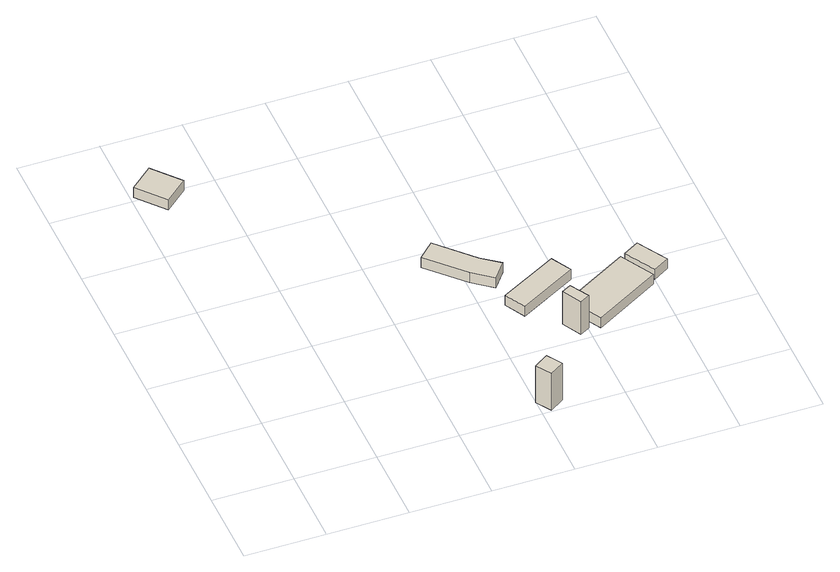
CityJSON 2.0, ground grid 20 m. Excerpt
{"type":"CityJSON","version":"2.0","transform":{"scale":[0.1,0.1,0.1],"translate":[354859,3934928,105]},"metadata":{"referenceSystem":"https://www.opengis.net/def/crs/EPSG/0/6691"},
"CityObjects":{
"building1":{"type":"Building","attributes":{"usage":"402","storeysAboveGround":1,"BuildingIDAttribute.prefecture":"14","BuildingIDAttribute.city":"14153","BuildingDetailAttribute.totalFloorArea":66.39,"BuildingDetailAttribute.buildingFootprintArea":66.39,"BuildingDetailAttribute.buildingStructureType":"610","BuildingDetailAttribute.buildingStructureOrgType":"2","BuildingDetailAttribute.orgUsage":"101","BuildingDetailAttribute.surveyYear":2015},"geometry":[{"type":"Solid","lod":"1","boundaries":[[[[0,1,2,3]],[[2,4,5,3]],[[1,6,4,2]],[[0,7,6,1]],[[3,5,7,0]],[[4,6,7,5]]]]}]},
"building2":{"type":"Building","attributes":{"measuredHeight":11.8,"BuildingIDAttribute.prefecture":"14","BuildingIDAttribute.city":"14153","BuildingDetailAttribute.surveyYear":2015},"geometry":[{"type":"Solid","lod":"1","boundaries":[[[[8,9,10,11]],[[10,12,13,11]],[[9,14,12,10]],[[8,15,14,9]],[[11,13,15,8]],[[12,14,15,13]]]]}]},
"building3":{"type":"Building","attributes":{"usage":"402","storeysAboveGround":1,"BuildingIDAttribute.prefecture":"14","BuildingIDAttribute.city":"14153","BuildingDetailAttribute.totalFloorArea":106.8,"BuildingDetailAttribute.buildingFootprintArea":106.8,"BuildingDetailAttribute.buildingStructureType":"610","BuildingDetailAttribute.buildingStructureOrgType":"2","BuildingDetailAttribute.orgUsage":"101","BuildingDetailAttribute.surveyYear":2015},"geometry":[{"type":"Solid","lod":"1","boundaries":[[[[16,17,18,19,20,21]],[[20,22,23,21]],[[19,24,22,20]],[[18,25,24,19]],[[17,26,25,18]],[[16,27,26,17]],[[21,23,27,16]],[[22,24,25,26,27,23]]]]}]},
"building4":{"type":"Building","attributes":{"measuredHeight":11.7,"BuildingIDAttribute.prefecture":"14","BuildingIDAttribute.city":"14153","BuildingDetailAttribute.surveyYear":2015},"geometry":[{"type":"Solid","lod":"1","boundaries":[[[[28,29,30,31]],[[30,32,33,31]],[[29,34,32,30]],[[28,35,34,29]],[[31,33,35,28]],[[32,34,35,33]]]]}]},
"building5":{"type":"Building","attributes":{"usage":"402","storeysAboveGround":1,"BuildingIDAttribute.prefecture":"14","BuildingIDAttribute.city":"14153","BuildingDetailAttribute.totalFloorArea":78.46,"BuildingDetailAttribute.buildingFootprintArea":78.46,"BuildingDetailAttribute.buildingStructureType":"610","BuildingDetailAttribute.buildingStructureOrgType":"2","BuildingDetailAttribute.orgUsage":"101","BuildingDetailAttribute.surveyYear":2015},"geometry":[{"type":"Solid","lod":"1","boundaries":[[[[36,37,38,39]],[[38,40,41,39]],[[37,42,40,38]],[[36,43,42,37]],[[39,41,43,36]],[[40,42,43,41]]]]}]},
"building6":{"type":"Building","attributes":{"usage":"402","storeysAboveGround":1,"BuildingIDAttribute.prefecture":"14","BuildingIDAttribute.city":"14153","BuildingDetailAttribute.totalFloorArea":179.58,"BuildingDetailAttribute.buildingFootprintArea":179.58,"BuildingDetailAttribute.buildingStructureType":"610","BuildingDetailAttribute.buildingStructureOrgType":"2","BuildingDetailAttribute.orgUsage":"101","BuildingDetailAttribute.surveyYear":2015},"geometry":[{"type":"Solid","lod":"1","boundaries":[[[[44,45,46,47]],[[46,48,49,47]],[[45,50,48,46]],[[44,51,50,45]],[[47,49,51,44]],[[48,50,51,49]]]]}]},
"building7":{"type":"Building","attributes":{"usage":"402","storeysAboveGround":1,"BuildingIDAttribute.prefecture":"14","BuildingIDAttribute.city":"14153","BuildingDetailAttribute.totalFloorArea":39.34,"BuildingDetailAttribute.buildingFootprintArea":39.34,"BuildingDetailAttribute.buildingStructureType":"610","BuildingDetailAttribute.buildingStructureOrgType":"2","BuildingDetailAttribute.orgUsage":"101","BuildingDetailAttribute.surveyYear":2015},"geometry":[{"type":"Solid","lod":"1","boundaries":[[[[52,53,54,55]],[[54,56,57,55]],[[53,58,56,54]],[[52,59,58,53]],[[55,57,59,52]],[[56,58,59,57]]]]}]}
},
"vertices":[
[4,1002,19],[60,1050,19],[118,982,19],[62,934,19],[118,982,49],[62,934,49],[60,1050,49],[4,1002,49],
[659,27,8],[623,4,8],[599,41,8],[635,65,8],[599,41,119],[635,65,119],[623,4,119],[659,27,119],
[606,467,12],[523,554,12],[562,592,12],[644,505,12],[688,471,12],[655,429,12],[688,471,42],[655,429,42],[644,505,42],[562,592,42],[523,554,42],[606,467,42],
[800,225,14],[775,211,14],[749,259,14],[773,272,14],[749,259,112],[773,272,112],[775,211,112],[800,225,112],
[794,442,14],[822,392,14],[680,314,14],[652,365,14],[680,314,44],[652,365,44],[822,392,44],[794,442,44],
[825,215,14],[778,298,14],[942,392,14],[989,309,14],[942,392,44],[989,309,44],[778,298,44],[825,215,44],
[1037,346,14],[998,323,14],[954,398,14],[993,421,14],[954,398,44],[993,421,44],[998,323,44],[1037,346,44]
]}
